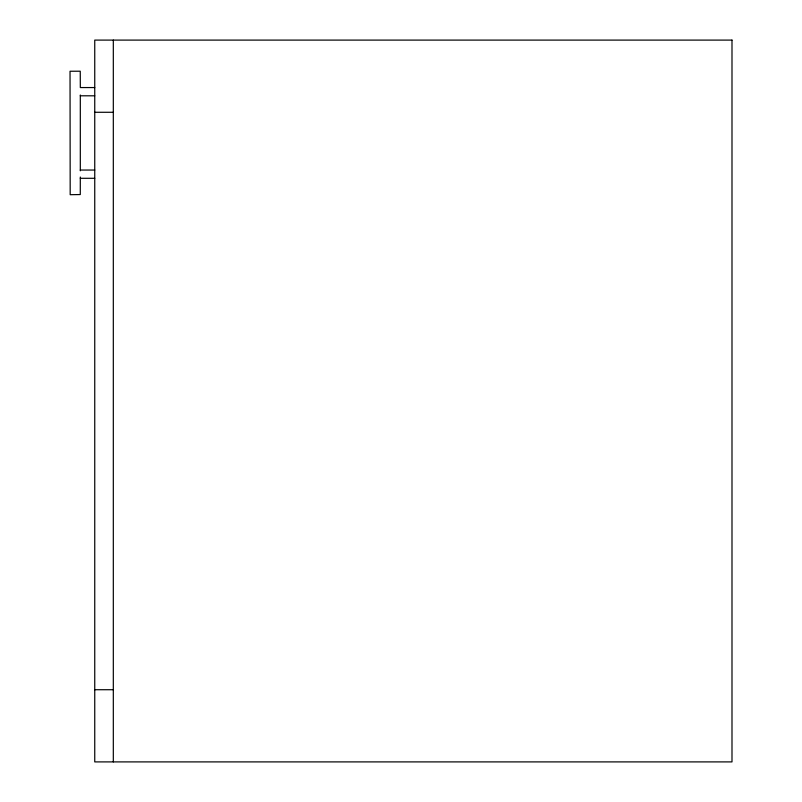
<?xml version="1.0" encoding="UTF-8"?>
<svg xmlns="http://www.w3.org/2000/svg" width="802" height="802" viewBox="0 0 802 802"><rect width="100%" height="100%" fill="white"/><g stroke="black" fill="none" stroke-linecap="round" stroke-linejoin="round"><path stroke-width="1.2" d="M94.746 87.558L80.32 87.558L80.25 71.208L70.035 71.248L70.185 194.696L80.28 194.555L80.31 177.021M80.32 95.799L94.746 95.809M94.746 112.28L113.313 112.28M80.32 170.054L94.746 170.044M80.32 178.295L94.746 178.295M94.746 689.72L113.313 689.72M113.313 40.1L113.313 761.9M80.31 94.997L80.31 170.816M731.995 40.1L94.746 40.1L94.746 761.9L731.995 761.9L731.995 40.1"/></g></svg>
